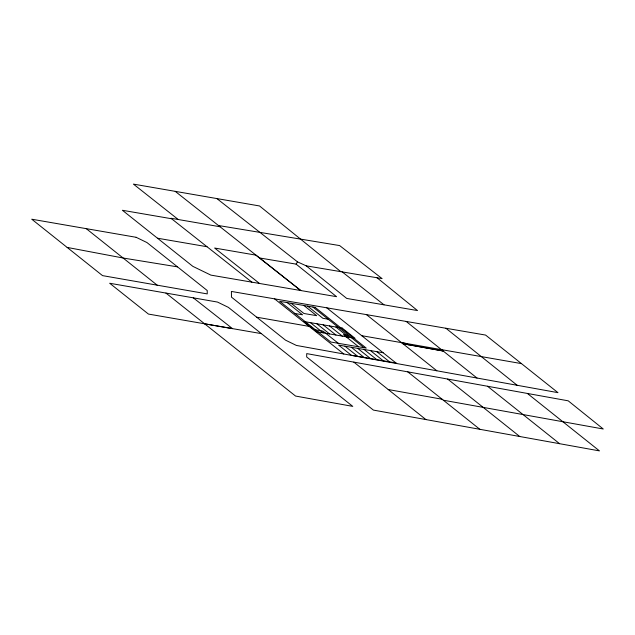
<?xml version="1.0" encoding="UTF-8"?>
<svg xmlns="http://www.w3.org/2000/svg" width="635" height="635" viewBox="0 0 635 635"><rect width="100%" height="100%" fill="white"/><g stroke="black" fill="none" stroke-linecap="round" stroke-linejoin="round"><path stroke-width="0.95" d="M259.524 257.953L296.085 264.12L297.498 261.866L306.197 265.827L346.734 298.434L417.497 310.563L377.031 277.757M177.506 266.867L123.492 258.08L67.143 247.412M218.456 225.52L339.63 245.578L382.087 278.614L306.197 265.827M521.47 363.617L361.712 335.677M171.577 218.742L122.396 210.28L192.85 266.367L210.891 275.122L336.558 296.68L296.085 264.12M157.48 238.212L207.01 246.729M294.973 313.499L302.53 314.801L287.242 302.625M328.168 319.207L322.89 318.294L307.61 306.126M315.468 329.835L323.024 331.129L338.312 343.305M348.663 335.534L343.392 334.629L358.672 346.805M383.135 352.742L338.598 345.091L351.409 355.298L395.946 362.942M220.027 226.751L170.966 218.257L251.873 282.162M204.629 323.81L232.489 328.62L193.302 297.839L109.696 283.258L148.439 314.071L261.374 333.629M193.302 297.839L217.503 302.07L228.362 307.356L352.758 406.376L295.561 396.057L165.933 293.068M256.675 317.183L285.52 340.154L296.386 345.432L557.967 392.652L485.6 335.074L231.41 291.449L231.473 297.124L256.675 317.183L309.158 326.406M401.669 342.725L407.146 343.702L408.44 344.741L443.167 351.012L441.65 349.79M443.167 351.012L402.947 343.733L408.44 344.741M388.199 389.517L442.111 399.24M443.333 400.209L603.25 428.998L568.198 400.82L306.713 353.608L306.681 356.981L373.396 410.091L599.456 450.89L527.375 393.446M216.845 198.557L297.498 261.866M342.178 271.875L384.008 304.816M517.184 385.294L445.897 328.247M175.196 191.341L300.792 290.544L255.945 255.143L214.638 248.039L259.517 283.464M178.244 219.512L133.421 184.11L259.532 205.962L340.805 271.653M86.265 228.656L157.162 285.155M487.513 386.255L559.602 443.698M447.659 379.063L519.74 436.507M366.451 314.619L436.84 370.776M407.749 371.848L479.838 429.3M326.723 307.8L396.7 363.545M376.769 351.647L389.58 361.855M370.411 350.552L383.222 360.759M312.88 307.03L363.95 347.71M335.859 327.009L348.671 337.217M364.045 349.464L376.857 359.664M303.84 305.475L316.651 315.682L303.927 313.492L291.116 303.292M329.501 325.914L342.313 336.121M357.68 348.369L370.491 358.577M323.136 324.826L335.947 335.026M351.322 347.274L364.133 357.481M316.77 323.731L329.581 333.939M344.956 346.186L357.767 356.386M310.412 322.636L323.223 332.843M274.558 298.847L343.797 353.989M353.838 362.125L425.926 419.568M406.17 321.437L477.004 378.039M315.166 307.419L279.686 301.323L330.748 342.011L366.228 348.099L315.166 307.419M342.225 328.104L304.046 321.548L316.857 331.748L355.036 338.304L342.225 328.104M136.12 237.292L31.75 219.21L102.529 275.622L207.24 293.91L207.224 290.512L146.955 242.554L136.12 237.292"/></g></svg>
